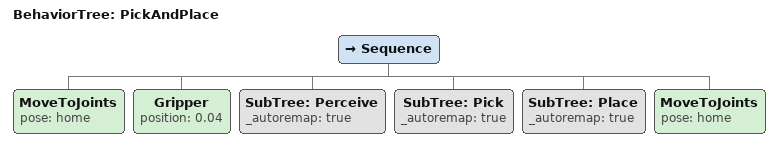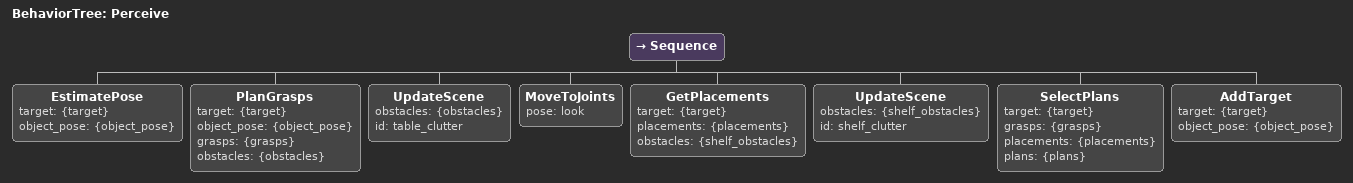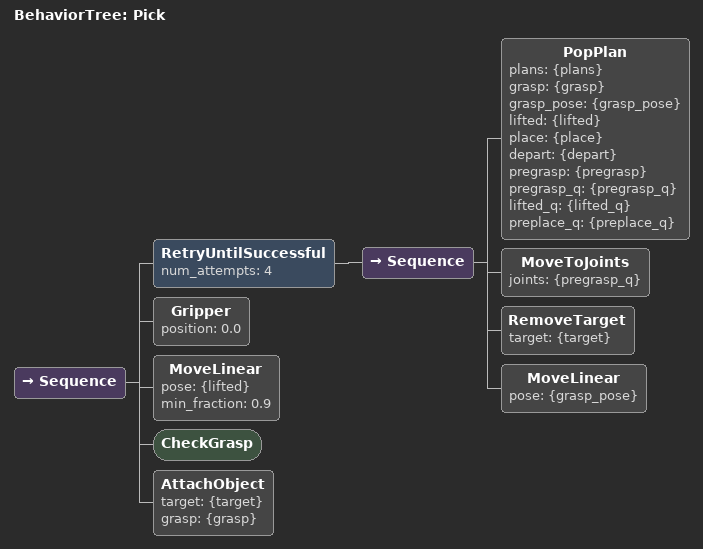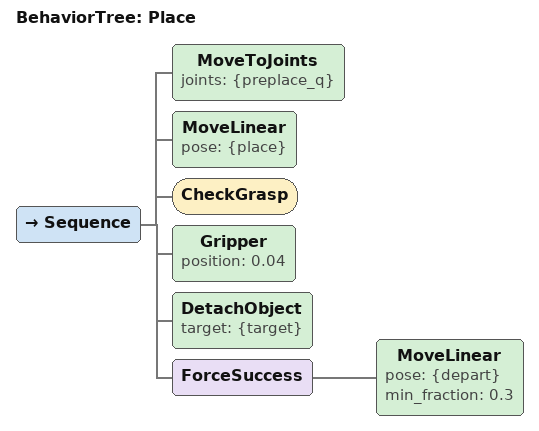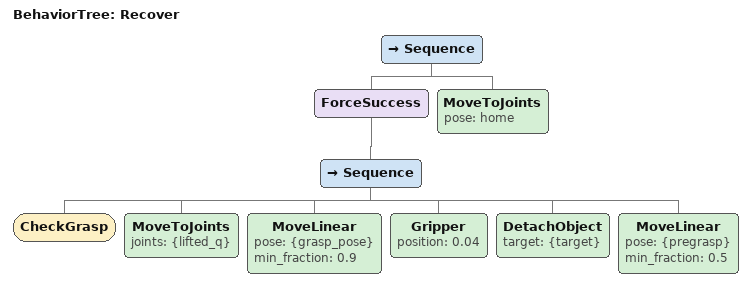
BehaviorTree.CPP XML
<?xml version="1.0"?>
<root BTCPP_format="4">

  <BehaviorTree ID="PickAndPlace">
    <Sequence>
      <MoveToJoints pose="home"/>
      <Gripper position="0.04"/>
      <SubTree ID="Perceive" _autoremap="true"/>
      <SubTree ID="Pick" _autoremap="true"/>
      <SubTree ID="Place" _autoremap="true"/>
      <MoveToJoints pose="home"/>
    </Sequence>
  </BehaviorTree>

  <!-- Fixed camera: the object (stages 1 + 2) and grasps (3 + 4). Wrist camera: where it fits on the shelf (5).
       Then: which grasp + placement pairs the arm can reach, collision-free. -->
  <BehaviorTree ID="Perceive">
    <Sequence>
      <EstimatePose target="{target}" object_pose="{object_pose}"/>
      <PlanGrasps target="{target}" object_pose="{object_pose}" grasps="{grasps}" obstacles="{obstacles}"/>
      <UpdateScene obstacles="{obstacles}" id="table_clutter"/>
      <MoveToJoints pose="look"/>
      <GetPlacements target="{target}" placements="{placements}" obstacles="{shelf_obstacles}"/>
      <UpdateScene obstacles="{shelf_obstacles}" id="shelf_clutter"/>
      <SelectPlans target="{target}" grasps="{grasps}" placements="{placements}" plans="{plans}"/>
      <AddTarget target="{target}" object_pose="{object_pose}"/>
    </Sequence>
  </BehaviorTree>

  <!-- Reach the grasp of the first plan whose motions work; close; lift; still holding it? It is now part of the
       robot for planning. -->
  <BehaviorTree ID="Pick">
    <Sequence>
      <RetryUntilSuccessful num_attempts="4">
        <Sequence>
          <PopPlan plans="{plans}" grasp="{grasp}" grasp_pose="{grasp_pose}" lifted="{lifted}" place="{place}"
                   depart="{depart}" pregrasp="{pregrasp}" pregrasp_q="{pregrasp_q}" lifted_q="{lifted_q}"
                   preplace_q="{preplace_q}"/>
          <MoveToJoints joints="{pregrasp_q}"/>
          <RemoveTarget target="{target}"/>   <!-- the fingers go around it now -->
          <MoveLinear pose="{grasp_pose}"/>
        </Sequence>
      </RetryUntilSuccessful>
      <Gripper position="0.0"/>
      <MoveLinear pose="{lifted}" min_fraction="0.9"/>
      <CheckGrasp/>
      <AttachObject target="{target}" grasp="{grasp}"/>
    </Sequence>
  </BehaviorTree>

  <!-- Into the shelf, check it is still held, release, back out along the gripper axis (dragging the open fingers
       sideways would roll a can off the board). -->
  <BehaviorTree ID="Place">
    <Sequence>
      <MoveToJoints joints="{preplace_q}"/>
      <MoveLinear pose="{place}"/>
      <CheckGrasp/>
      <Gripper position="0.04"/>
      <DetachObject target="{target}"/>
      <ForceSuccess><MoveLinear pose="{depart}" min_fraction="0.3"/></ForceSuccess>
    </Sequence>
  </BehaviorTree>

  <!-- After a failure (same blackboard). Never drop the object somewhere random (D-030): still in the hand -> put it
       back where it was picked; then home (holding it if putting it back failed). -->
  <BehaviorTree ID="Recover">
    <Sequence>
      <ForceSuccess>
        <Sequence>
          <CheckGrasp/>
          <MoveToJoints joints="{lifted_q}"/>
          <MoveLinear pose="{grasp_pose}" min_fraction="0.9"/>
          <Gripper position="0.04"/>
          <DetachObject target="{target}"/>
          <MoveLinear pose="{pregrasp}" min_fraction="0.5"/>
        </Sequence>
      </ForceSuccess>
      <MoveToJoints pose="home"/>
    </Sequence>
  </BehaviorTree>

</root>
